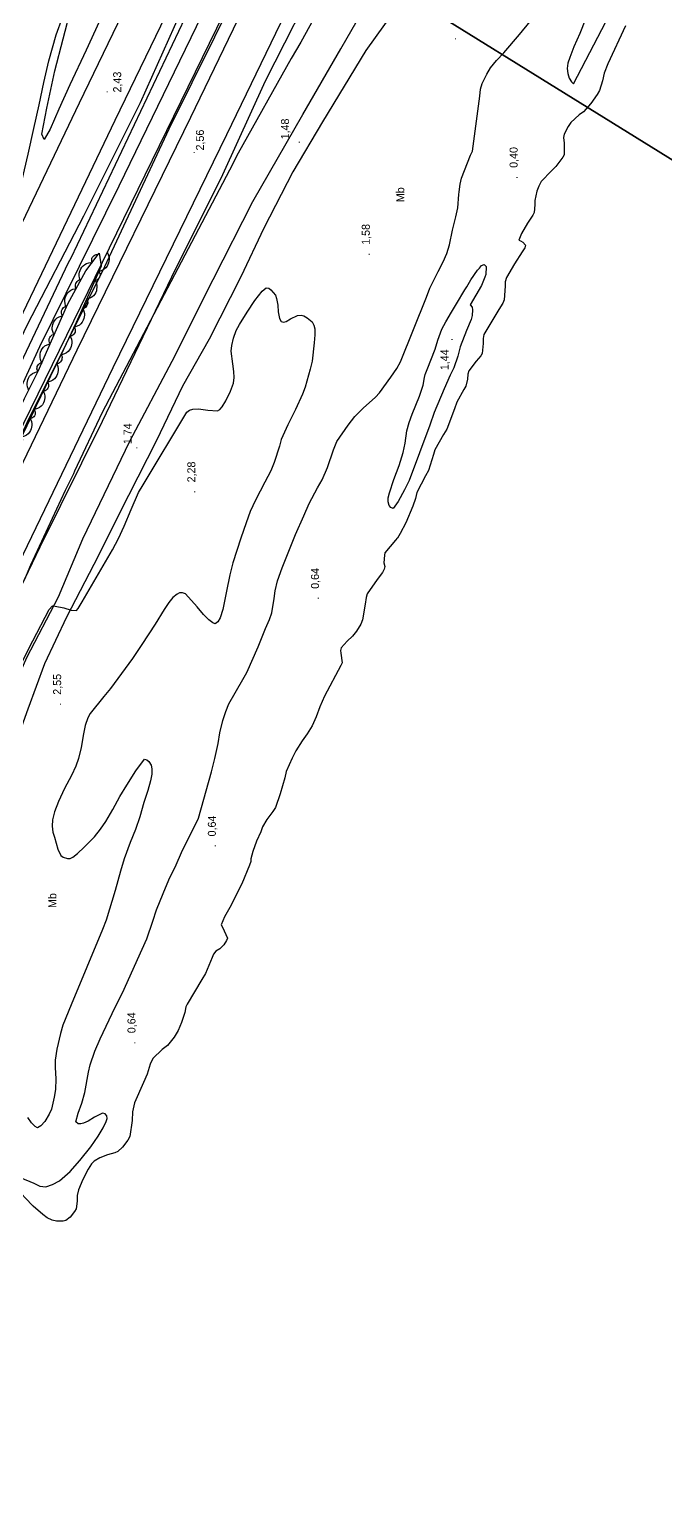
# Model space of a CAD drawing. Extents: x 730854 to 731444, y 4378581 to 4379608.
# Drawn here: x 731076.4 to 731195.7, y 4378956 to 4379229.4 of the extents above; entities that cross this region are included whole.
import ezdxf

# ---------------------------------------------------------------- set-up
doc = ezdxf.new("R2010")
doc.units = 0
doc.linetypes.add('DASHED', pattern=[0])
doc.linetypes.add('HIDDEN', pattern=[0])
doc.layers.get('0').update_dxf_attribs({"linetype": 'CONTINUOUS'})
for name, color, linetype in [('11', 7, 'CONTINUOUS'), ('14', 7, 'CONTINUOUS'), ('24', 7, 'CONTINUOUS'), ('25', 7, 'CONTINUOUS'), ('36', 7, 'CONTINUOUS'), ('44', 7, 'CONTINUOUS'), ('48', 7, 'CONTINUOUS'), ('53', 7, 'CONTINUOUS'), ('8', 7, 'CONTINUOUS'), ('9', 7, 'CONTINUOUS'), ('PATTERN_CLASS', 7, 'CONTINUOUS')]:
    doc.layers.add(name, color=color, linetype=linetype)

msp = doc.modelspace()

# ---------------------------------------------------------------- linework, layer by layer
at = {"layer": '11', "color": 0, "linetype": 'CONTINUOUS'}
msp.add_lwpolyline([(731071.66, 4379185.94), (731072.13, 4379187.98), (731073.07, 4379192.23), (731074.06, 4379196.66), (731075.08, 4379201.17), (731076.2, 4379205.96), (731077.3, 4379210.78), (731078.26, 4379215.23), (731079.14, 4379219.38), (731080.08, 4379223.48), (731081.5, 4379228.33), (731083.84, 4379234.83)], dxfattribs=at)
at = {"layer": '14', "color": 0, "linetype": 'CONTINUOUS'}
for points in [[(731158.93, 4379366.96), (731117.23, 4379280.61), (731085.81, 4379215.52), (731071.66, 4379185.94)], [(731165.68, 4379363.71), (731123.98, 4379277.35), (731092.5, 4379212.29), (731060.73, 4379146.06), (731028.61, 4379079.71), (731004.18, 4379029.44), (730980.14, 4378980.16), (730956.62, 4378931.48), (730940.35, 4378897.28)], [(731161.49, 4379326.58), (731130.56, 4379262.41), (731106.65, 4379212.84), (731085.35, 4379169.19), (731057.22, 4379110.87), (731022.79, 4379039.71), (730991.97, 4378976.23), (730961.91, 4378912.55)], [(731168.25, 4379323.32), (731137.32, 4379259.15), (731113.4, 4379209.57), (731092.1, 4379165.92), (731063.97, 4379107.61), (731029.54, 4379036.44), (730998.73, 4378973), (730968.69, 4378909.35)]]:
    msp.add_lwpolyline(points, dxfattribs=at)
at = {"layer": '24', "color": 0, "linetype": 'CONTINUOUS'}
for points in [[(731188.16, 4379230), (731184.85, 4379222.91), (731184.2, 4379221.11), (731183.88, 4379219.67), (731183.31, 4379217.89), (731182.84, 4379217.12), (731181.65, 4379215.48), (731180.31, 4379213.91), (731179.51, 4379213.3), (731177.93, 4379211.9), (731177.43, 4379211.16), (731176.66, 4379209.69), (731176.58, 4379209.06), (731176.66, 4379208.03), (731176.68, 4379205.82), (731176.41, 4379205.39), (731175.13, 4379203.63), (731174.3, 4379202.83), (731172.39, 4379200.82), (731171.9, 4379199.98), (731171.57, 4379199.02), (731171.15, 4379197.26), (731171.19, 4379196.48), (731171.07, 4379195.03), (731170.8, 4379194.53), (731169.8, 4379193.03), (731168.67, 4379191.07), (731168.19, 4379189.84), (731168.48, 4379189.73), (731168.5, 4379189.73), (731168.93, 4379189.46), (731169.42, 4379188.91), (731169.28, 4379188.42), (731168.83, 4379187.66), (731167.38, 4379185.42), (731165.84, 4379182.86), (731165.61, 4379182.04), (731165.6, 4379181.19), (731165.44, 4379178.62), (731165.17, 4379178.01), (731164.44, 4379176.83), (731161.64, 4379172.12), (731161.49, 4379171.42), (731161.49, 4379170.44), (731161.32, 4379168.6), (731161.05, 4379168.17)], [(731161.05, 4379168.17), (731160.2, 4379167.17), (731158.82, 4379165.35), (731158.62, 4379164.71), (731158.55, 4379163.77), (731158.26, 4379162.46), (731157.89, 4379161.86), (731156.59, 4379159.48), (731156.12, 4379158.19), (731154.66, 4379154.42), (731154.05, 4379153.41), (731152.46, 4379150.56), (731152.21, 4379149.67), (731151.26, 4379146.66), (731150.7, 4379145.66), (731149.07, 4379142.56), (731148.84, 4379141.4), (731148.3, 4379140), (731146.98, 4379136.84), (731145.97, 4379134.85), (731145.43, 4379133.96), (731145.41, 4379133.94), (731145.07, 4379133.57), (731143.08, 4379131.25), (731142.98, 4379130.76), (731142.89, 4379129.34), (731143.07, 4379128.66), (731142.97, 4379128.15), (731142.62, 4379127.55), (731141.65, 4379126.25), (731139.74, 4379123.54), (731139.54, 4379122.86), (731139.38, 4379121.62), (731138.89, 4379118.65), (731138.54, 4379117.85), (731137.76, 4379116.52), (731136.98, 4379115.58), (731135.99, 4379114.69), (731134.87, 4379113.44), (731134.74, 4379112.94), (731134.85, 4379112.42), (731135.07, 4379110.57), (731134.82, 4379110.12), (731131.74, 4379104.34), (731130.87, 4379102.38), (731130.2, 4379100.46), (731129.43, 4379098.78), (731128.54, 4379097.27), (731127.56, 4379095.96), (731126.37, 4379094.12), (731125.68, 4379092.71), (731124.59, 4379090.23), (731124.3, 4379089.06), (731123.45, 4379086.06), (731122.59, 4379083.51), (731122.1, 4379082.73), (731120.98, 4379081.26), (731120.13, 4379079.85), (731119.81, 4379078.91), (731119.04, 4379077.15), (731118.36, 4379075.21), (731117.93, 4379073.89), (731117.98, 4379073.83), (731117.96, 4379073.33), (731117.71, 4379072.67), (731116.28, 4379069.15), (731115.51, 4379067.71), (731114.26, 4379065.16), (731113.04, 4379062.98), (731112.4, 4379061.48), (731112.64, 4379061.04), (731113.58, 4379059.01), (731113.41, 4379058.53), (731112.9, 4379057.75), (731112.14, 4379056.96), (731111.41, 4379056.53), (731110.97, 4379056), (731110.72, 4379055.35), (731109.47, 4379052.37), (731108.78, 4379051.21), (731106.02, 4379046.61), (731106, 4379046.59), (731105.8, 4379046.12), (731105.57, 4379045.05), (731104.99, 4379043.15), (731104.35, 4379041.69), (731103.58, 4379040.41), (731102.34, 4379038.89), (731101.36, 4379038.12), (731099.6, 4379036.42), (731099.11, 4379035.37), (731098.55, 4379033.48), (731097.83, 4379031.96), (731096.14, 4379028.15), (731095.78, 4379026.46), (731095.72, 4379024.82), (731095.31, 4379021.81), (731094.91, 4379021.14), (731093.89, 4379019.78), (731093.04, 4379018.98), (731092.45, 4379018.73)], [(731092.45, 4379018.73), (731091.11, 4379018.4), (731089.65, 4379017.84), (731088.57, 4379017.21), (731088.09, 4379016.67), (731087.5, 4379015.69), (731086.48, 4379013.73), (731085.67, 4379011.82), (731085.44, 4379010.73), (731085.43, 4379009.69), (731085.23, 4379008.26), (731084.93, 4379007.75), (731084.07, 4379006.67), (731083.31, 4379006.06), (731082.81, 4379005.96), (731081.53, 4379005.94), (731080.71, 4379006.14), (731079.78, 4379006.58), (731079, 4379007.17), (731077.14, 4379008.78), (731076.91, 4379009.01)], [(731076.91, 4379009.01), (731073.83, 4379012.27), (731073.82, 4379012.27), (731072.42, 4379013.36)]]:
    msp.add_lwpolyline(points, dxfattribs=at)
at = {"layer": '25', "color": 0, "linetype": 'HIDDEN'}
msp.add_lwpolyline([(730952.85, 4378908.13), (730964.58, 4378933.85), (730981.43, 4378969.25), (730995.44, 4378997.31), (731017.73, 4379042.92), (731028.85, 4379067.8), (731039.36, 4379088.59), (731052.05, 4379113.94), (731064.09, 4379138.82), (731078.41, 4379169.88), (731093.27, 4379200.04), (731110.92, 4379236.38), (731132.75, 4379280.9), (731141.61, 4379300.67), (731156.14, 4379329.29)], dxfattribs=at)
at = {"layer": '44', "color": 0, "linetype": 'CONTINUOUS'}
for points in [[(731158.56, 4379326.09), (731158.64, 4379326), (731158.39, 4379325.56), (731157.21, 4379323.21), (731154.36, 4379317.31), (731005.65, 4379012.9), (731005.73, 4379012.82), (731005.7, 4379012.31), (731005.43, 4379011.62), (731004.48, 4379009.59), (730963.69, 4378925.61)], [(731180.69, 4379231.23), (731179.61, 4379228.55), (731178.51, 4379226.1), (731177.71, 4379224.07), (731177.37, 4379223), (731177.25, 4379222.04), (731177.35, 4379221.05), (731177.64, 4379220.17), (731178.07, 4379219.5), (731178.45, 4379219.16), (731189.83, 4379241.13)], [(731133.41, 4379238.04), (731127.31, 4379226.96), (731125.53, 4379223.91), (731115.6, 4379206.13), (731113.93, 4379202.98), (731090.1, 4379157.53), (731084.92, 4379146.51), (731084.7, 4379146.03), (731083.18, 4379142.91), (731076.68, 4379128.94), (731075.53, 4379126.21)], [(730973.5, 4378955.39), (730974.76, 4378958), (730975.5, 4378959.75), (730998.99, 4379007.86), (730999.34, 4379008.59), (731001.04, 4379012.31), (731001.33, 4379012.92), (731014.7, 4379041.35), (731015.04, 4379041.98), (731016.56, 4379045.03), (731019.1, 4379050.34), (731019.76, 4379051.8), (731038.36, 4379089.73), (731038.91, 4379090.85), (731039.49, 4379092.06), (731062.98, 4379141.34), (731063.34, 4379142.19), (731065.12, 4379146.33), (731083.81, 4379185.67), (731084.29, 4379186.53), (731105.67, 4379231.48)], [(731163.98, 4379223.5), (731165.39, 4379224.92), (731168.28, 4379228.37), (731170.29, 4379230.85)], [(731074.76, 4379014.13), (731077.27, 4379013.07), (731078.42, 4379012.51), (731079.55, 4379012.37), (731080.8, 4379012.79), (731082.09, 4379013.52), (731084.07, 4379015.23), (731085.94, 4379017.3), (731087.98, 4379019.9), (731089.35, 4379021.87), (731090.29, 4379023.41), (731090.86, 4379024.59), (731091.04, 4379025.17), (731090.99, 4379025.67), (731090.64, 4379026.04), (731090.15, 4379026.16), (731088.63, 4379025.41), (731087.47, 4379024.67), (731086.57, 4379024.28), (731086.07, 4379024.17), (731085.57, 4379024.21), (731085.18, 4379024.53), (731085.61, 4379026.21), (731086.27, 4379028.03), (731086.82, 4379030.06), (731087.55, 4379033.87), (731087.84, 4379035.25), (731088.75, 4379037.8), (731089.7, 4379040.11), (731092.54, 4379046.05), (731093.89, 4379048.75), (731097.62, 4379056.92), (731098.45, 4379058.84), (731099.61, 4379062.16), (731100.29, 4379064.28), (731101.51, 4379067.37), (731102.61, 4379069.94), (731103.94, 4379072.73), (731104.95, 4379075.06), (731106.58, 4379078.33), (731107.54, 4379080.16), (731108.12, 4379081.5), (731110.59, 4379090.19), (731111.24, 4379092.65), (731111.83, 4379095.46), (731112.16, 4379097.46), (731112.74, 4379099.81), (731113.26, 4379101.5), (731113.84, 4379102.89), (731116.46, 4379107.48), (731117.22, 4379108.77), (731119.33, 4379113.63), (731120.73, 4379117.03), (731121.46, 4379118.71), (731121.87, 4379119.96), (731122.32, 4379122.63), (731122.5, 4379124.1), (731122.98, 4379126), (731123.82, 4379128.44), (731126.35, 4379134.66), (731127.86, 4379138.17), (731128.92, 4379140.5), (731130.44, 4379143.38), (731131.31, 4379144.9), (731132.34, 4379147.21), (731133.47, 4379150.56), (731134.07, 4379152.09), (731136.2, 4379155.15), (731137.43, 4379156.76), (731138.99, 4379158.36), (731141.29, 4379160.42), (731142.1, 4379161.21), (731144.21, 4379164.16), (731145.3, 4379165.75), (731146.01, 4379167), (731150.86, 4379179.17), (731151.48, 4379180.82), (731153.05, 4379183.96), (731154, 4379185.75), (731154.68, 4379187.31), (731155.2, 4379188.94), (731155.77, 4379191.69), (731156.4, 4379194.19), (731156.73, 4379195.87), (731156.96, 4379198.42), (731156.98, 4379198.92), (731156.98, 4379198.92), (731157.19, 4379200.3), (731157.44, 4379201.46), (731159.14, 4379205.75), (731159.47, 4379206.54), (731160.87, 4379216.84), (731161.02, 4379218.11), (731161.33, 4379219.21), (731162.19, 4379220.96), (731162.9, 4379222.16), (731163.98, 4379223.5)], [(731159.07, 4379177.69), (731159.09, 4379177.69), (731159.41, 4379177.3), (731159.49, 4379176.8), (731159.46, 4379175.69), (731159.22, 4379174.96), (731158.38, 4379172.92), (731157.21, 4379169.83), (731156.73, 4379168.09), (731155.98, 4379165.9), (731155.32, 4379164.55), (731154.17, 4379161.94), (731152.31, 4379157.5), (731151.48, 4379155.16), (731147.6, 4379144.81), (731146.75, 4379143.02), (731145.56, 4379140.83), (731144.66, 4379139.55), (731144.18, 4379139.69), (731143.89, 4379140.12), (731143.69, 4379140.8), (731143.72, 4379141.51), (731143.97, 4379142.44), (731144.78, 4379144.96), (731145.76, 4379147.61), (731146.5, 4379150.01), (731146.86, 4379151.76), (731147.2, 4379154.11), (731147.61, 4379155.67), (731148.19, 4379157.19), (731149.55, 4379160.56), (731150.24, 4379162.66), (731150.51, 4379164.08), (731150.64, 4379164.66), (731150.65, 4379164.67), (731151.02, 4379165.56), (731152.52, 4379169.37), (731153.02, 4379171.1), (731153.77, 4379173.16), (731154.47, 4379174.55), (731155.55, 4379176.35), (731156.5, 4379177.9), (731158.08, 4379180.54), (731158.41, 4379181.1), (731159.19, 4379182.38), (731160.46, 4379184.21), (731160.78, 4379184.61), (731161.2, 4379185.1), (731161.71, 4379185.27), (731162.03, 4379184.88), (731162.06, 4379184.84), (731162, 4379183.37), (731161.83, 4379182.89), (731161.21, 4379181.35), (731159.07, 4379177.69)], [(731074.49, 4379109.55), (731077.08, 4379114.75), (731080.19, 4379120.57), (731080.78, 4379121.28), (731081.29, 4379121.23), (731082.93, 4379120.92), (731084.31, 4379120.48), (731085.27, 4379120.39), (731085.59, 4379120.79), (731086.36, 4379122.05), (731092.06, 4379131.76), (731093.15, 4379133.89), (731094.19, 4379136.21), (731095.51, 4379139.37), (731096.92, 4379142.53), (731097.76, 4379143.98), (731105.96, 4379157.56), (731106.47, 4379157.94), (731107.09, 4379158.13), (731108.08, 4379158.19), (731108.58, 4379158.17), (731109.87, 4379157.96), (731111.71, 4379157.82), (731112.14, 4379158.08), (731112.57, 4379158.6), (731113.26, 4379159.73), (731114.15, 4379161.52), (731114.69, 4379163.02), (731114.84, 4379164.07), (731114.8, 4379165.23), (731114.56, 4379166.64), (731114.3, 4379169.01), (731114.39, 4379170.08), (731114.7, 4379171.48), (731115.21, 4379172.89), (731115.83, 4379174.02), (731117.25, 4379176.36), (731118.72, 4379178.54), (731120.07, 4379180.27), (731120.81, 4379180.87), (731121.31, 4379180.85)], [(731121.31, 4379180.85), (731121.7, 4379180.52), (731122.55, 4379179.53), (731122.77, 4379178.92), (731123.02, 4379177.66), (731123.06, 4379176.42), (731123.3, 4379175.13), (731123.64, 4379174.59), (731124.12, 4379174.44), (731124.6, 4379174.61), (731125.36, 4379175.09), (731126.69, 4379175.69), (731127.38, 4379175.77), (731127.87, 4379175.65), (731128.54, 4379175.26), (731129.42, 4379174.51), (731129.77, 4379173.92), (731129.93, 4379173.19), (731129.96, 4379172.11), (731129.82, 4379170.58), (731129.42, 4379167.14), (731129.06, 4379165.65), (731128.16, 4379162.26), (731127.62, 4379160.96), (731126.31, 4379158.1), (731124.89, 4379155.21), (731123.65, 4379152.46), (731123.3, 4379151.19), (731122.35, 4379148.13), (731121.68, 4379146.59), (731120.59, 4379144.44), (731118.82, 4379141.1), (731117.85, 4379138.96), (731117.06, 4379136.86), (731116.07, 4379133.94), (731114.61, 4379129.35), (731114.05, 4379127.12), (731113.38, 4379124.04), (731112.71, 4379120.59), (731112.23, 4379119.05), (731111.76, 4379118.26), (731111.3, 4379117.92), (731110.84, 4379118.13), (731110.09, 4379118.69), (731109.07, 4379119.69), (731107.89, 4379121.08), (731105.69, 4379123.53), (731105.18, 4379123.73), (731104.6, 4379123.73), (731104.13, 4379123.48), (731103.36, 4379122.83), (731102.58, 4379121.91), (731101.72, 4379120.61), (731100.02, 4379117.87), (731097.53, 4379114.01), (731095.76, 4379111.44), (731091.68, 4379105.77), (731090.4, 4379104.26), (731087.84, 4379101.13), (731087.43, 4379100.28), (731086.94, 4379098.84), (731086.6, 4379097.28), (731086.18, 4379094.73), (731085.68, 4379092.66), (731085.15, 4379091.23), (731084.32, 4379089.48), (731083.03, 4379087.02), (731081.91, 4379084.61), (731081.18, 4379082.66), (731080.81, 4379081.14), (731080.74, 4379080), (731080.87, 4379078.84), (731081.19, 4379077.9), (731081.8, 4379075.67), (731082.33, 4379074.46), (731082.76, 4379074.19), (731083.6, 4379073.94), (731084.12, 4379073.94), (731084.58, 4379074.17), (731085.46, 4379074.85), (731086.74, 4379076.04), (731088.63, 4379077.96), (731089.78, 4379079.39), (731090.76, 4379080.87), (731092.1, 4379083.13), (731093.39, 4379085.54), (731094.7, 4379087.69), (731096.43, 4379090.36), (731098, 4379092.55), (731098.49, 4379092.42), (731098.86, 4379092.09), (731099.27, 4379091.41), (731099.4, 4379090.75), (731099.38, 4379089.76), (731099.16, 4379088.51), (731098.67, 4379086.67), (731097.93, 4379084.42), (731097.16, 4379081.73), (731096.34, 4379079.37), (731095.35, 4379076.9), (731094.22, 4379073.83)], [(731094.22, 4379073.83), (731093.54, 4379071.56), (731092.52, 4379067.91), (731090.87, 4379062.38), (731090.17, 4379060.62), (731084.27, 4379046.51), (731082.74, 4379042.66), (731082.32, 4379041.12), (731081.62, 4379038.16), (731081.29, 4379036.1), (731081.27, 4379034.76), (731081.39, 4379032.62), (731081.34, 4379030.61), (731081.11, 4379029.21), (731080.59, 4379026.94), (731080.16, 4379026.02), (731079.33, 4379024.65), (731078.59, 4379023.82), (731077.96, 4379023.44), (731077.52, 4379023.71), (731076.87, 4379024.38), (731076.14, 4379025.4)]]:
    msp.add_lwpolyline(points, dxfattribs=at)
at = {"layer": '53', "color": 0, "linetype": 'CONTINUOUS'}
for points in [[(731085.94, 4379182.54), (731085.85, 4379182.76), (731085.81, 4379183.12), (731085.79, 4379183.54), (731085.86, 4379183.85), (731085.97, 4379184.16), (731086.09, 4379184.45), (731086.29, 4379184.75), (731086.54, 4379185.02), (731086.84, 4379185.27), (731087.18, 4379185.45), (731087.6, 4379185.58), (731087.96, 4379185.62), (731088.21, 4379185.6), (731088.15, 4379185.87), (731088.13, 4379186.16), (731088.18, 4379186.37), (731088.25, 4379186.56), (731088.41, 4379186.77), (731088.57, 4379186.93), (731088.78, 4379187.07), (731088.98, 4379187.16), (731089.18, 4379187.15), (731089.34, 4379187.14)], [(731091.05, 4379187.5), (731091.18, 4379187.31), (731091.3, 4379186.96), (731091.41, 4379186.55), (731091.41, 4379186.23), (731091.37, 4379185.91), (731091.31, 4379185.6), (731091.19, 4379185.27), (731091.01, 4379184.95), (731090.77, 4379184.64), (731090.47, 4379184.38), (731090.1, 4379184.17), (731089.75, 4379184.05), (731089.5, 4379184.01), (731089.62, 4379183.77), (731089.71, 4379183.49), (731089.7, 4379183.27), (731089.67, 4379183.06), (731089.57, 4379182.83), (731089.44, 4379182.64), (731089.27, 4379182.45), (731089.1, 4379182.32), (731088.9, 4379182.29), (731088.74, 4379182.26)], [(731083.37, 4379177.41), (731083.25, 4379177.61), (731083.16, 4379177.97), (731083.1, 4379178.38), (731083.12, 4379178.7), (731083.19, 4379179.01), (731083.28, 4379179.32), (731083.43, 4379179.64), (731083.64, 4379179.94), (731083.91, 4379180.23), (731084.22, 4379180.46), (731084.62, 4379180.64), (731084.98, 4379180.72), (731085.23, 4379180.73), (731085.13, 4379180.99), (731085.07, 4379181.28), (731085.1, 4379181.49), (731085.14, 4379181.7), (731085.27, 4379181.92), (731085.41, 4379182.1), (731085.6, 4379182.27), (731085.78, 4379182.38), (731085.99, 4379182.39), (731086.14, 4379182.41)], [(731088.76, 4379182.26), (731088.89, 4379182.07), (731089.01, 4379181.72), (731089.11, 4379181.31), (731089.11, 4379180.99), (731089.06, 4379180.67), (731089.01, 4379180.36), (731088.89, 4379180.03), (731088.7, 4379179.71), (731088.46, 4379179.4), (731088.16, 4379179.15), (731087.78, 4379178.93), (731087.43, 4379178.82), (731087.19, 4379178.78), (731087.31, 4379178.53), (731087.39, 4379178.26), (731087.38, 4379178.04), (731087.35, 4379177.83), (731087.25, 4379177.6), (731087.12, 4379177.41), (731086.95, 4379177.23), (731086.77, 4379177.1), (731086.57, 4379177.07), (731086.42, 4379177.04)], [(731081.11, 4379172.15), (731080.98, 4379172.34), (731080.86, 4379172.69), (731080.75, 4379173.09), (731080.75, 4379173.41), (731080.79, 4379173.73), (731080.84, 4379174.05), (731080.97, 4379174.38), (731081.15, 4379174.7), (731081.39, 4379175.01), (731081.68, 4379175.26), (731082.06, 4379175.48), (731082.41, 4379175.6), (731082.65, 4379175.63), (731082.53, 4379175.88), (731082.45, 4379176.16), (731082.46, 4379176.38), (731082.48, 4379176.58), (731082.59, 4379176.82), (731082.71, 4379177.01), (731082.88, 4379177.19), (731083.06, 4379177.32), (731083.26, 4379177.36), (731083.41, 4379177.39)], [(731086.42, 4379177.04), (731086.55, 4379176.85), (731086.67, 4379176.5), (731086.77, 4379176.09), (731086.77, 4379175.77), (731086.72, 4379175.45), (731086.67, 4379175.14), (731086.55, 4379174.81), (731086.36, 4379174.49), (731086.12, 4379174.18), (731085.82, 4379173.93), (731085.44, 4379173.71), (731085.09, 4379173.6), (731084.85, 4379173.56), (731084.97, 4379173.31), (731085.05, 4379173.04), (731085.04, 4379172.82), (731085.01, 4379172.61), (731084.91, 4379172.38), (731084.78, 4379172.19), (731084.61, 4379172.01), (731084.43, 4379171.88), (731084.23, 4379171.85), (731084.08, 4379171.82)], [(731078.82, 4379166.91), (731078.68, 4379167.1), (731078.56, 4379167.45), (731078.46, 4379167.85), (731078.45, 4379168.17), (731078.49, 4379168.49), (731078.54, 4379168.81), (731078.67, 4379169.14), (731078.85, 4379169.46), (731079.09, 4379169.77), (731079.38, 4379170.02), (731079.76, 4379170.24), (731080.11, 4379170.36), (731080.35, 4379170.4), (731080.23, 4379170.64), (731080.15, 4379170.92), (731080.15, 4379171.14), (731080.18, 4379171.35), (731080.28, 4379171.58), (731080.41, 4379171.77), (731080.58, 4379171.96), (731080.75, 4379172.09), (731080.95, 4379172.12), (731081.11, 4379172.15)], [(731084.12, 4379171.8), (731084.24, 4379171.6), (731084.35, 4379171.25), (731084.43, 4379170.84), (731084.42, 4379170.52), (731084.36, 4379170.2), (731084.3, 4379169.89), (731084.16, 4379169.56), (731083.96, 4379169.25), (731083.71, 4379168.95), (731083.4, 4379168.71), (731083.01, 4379168.52), (731082.66, 4379168.41), (731082.41, 4379168.39), (731082.52, 4379168.14), (731082.59, 4379167.85), (731082.57, 4379167.64), (731082.54, 4379167.43), (731082.42, 4379167.2), (731082.29, 4379167.02), (731082.11, 4379166.84), (731081.93, 4379166.72), (731081.72, 4379166.7), (731081.57, 4379166.68)], [(731076.33, 4379161.76), (731076.2, 4379161.96), (731076.1, 4379162.31), (731076.02, 4379162.73), (731076.03, 4379163.04), (731076.09, 4379163.36), (731076.16, 4379163.67), (731076.3, 4379163.99), (731076.5, 4379164.31), (731076.75, 4379164.6), (731077.06, 4379164.84), (731077.45, 4379165.04), (731077.81, 4379165.14), (731078.05, 4379165.16), (731077.95, 4379165.41), (731077.88, 4379165.7), (731077.9, 4379165.91), (731077.93, 4379166.12), (731078.05, 4379166.35), (731078.19, 4379166.53), (731078.37, 4379166.7), (731078.55, 4379166.82), (731078.75, 4379166.84), (731078.91, 4379166.87)], [(731081.54, 4379166.69), (731081.67, 4379166.5), (731081.78, 4379166.14), (731081.87, 4379165.73), (731081.86, 4379165.42), (731081.8, 4379165.1), (731081.74, 4379164.78), (731081.61, 4379164.46), (731081.41, 4379164.14), (731081.16, 4379163.84), (731080.86, 4379163.6), (731080.47, 4379163.4), (731080.12, 4379163.29), (731079.87, 4379163.26), (731079.98, 4379163.01), (731080.06, 4379162.73), (731080.04, 4379162.51), (731080.01, 4379162.31), (731079.9, 4379162.07), (731079.77, 4379161.89), (731079.59, 4379161.71), (731079.41, 4379161.59), (731079.21, 4379161.56), (731079.05, 4379161.54)], [(731079.05, 4379161.54), (731079.18, 4379161.34), (731079.29, 4379160.99), (731079.38, 4379160.58), (731079.37, 4379160.27), (731079.31, 4379159.95), (731079.25, 4379159.63), (731079.12, 4379159.31), (731078.92, 4379158.99), (731078.67, 4379158.69), (731078.37, 4379158.45), (731077.98, 4379158.25), (731077.63, 4379158.14), (731077.38, 4379158.11), (731077.5, 4379157.86), (731077.57, 4379157.58), (731077.56, 4379157.36), (731077.52, 4379157.16), (731077.41, 4379156.92), (731077.28, 4379156.74), (731077.1, 4379156.56), (731076.92, 4379156.44), (731076.72, 4379156.41), (731076.56, 4379156.39)], [(731076.6, 4379156.37), (731076.73, 4379156.18), (731076.84, 4379155.83), (731076.93, 4379155.42), (731076.92, 4379155.1), (731076.87, 4379154.78), (731076.81, 4379154.47), (731076.68, 4379154.14), (731076.48, 4379153.82), (731076.24, 4379153.52), (731075.93, 4379153.28), (731075.55, 4379153.07), (731075.19, 4379152.97), (731074.95, 4379152.94), (731075.06, 4379152.69), (731075.14, 4379152.41), (731075.12, 4379152.19), (731075.09, 4379151.98), (731074.98, 4379151.75), (731074.85, 4379151.57), (731074.67, 4379151.39), (731074.49, 4379151.26), (731074.29, 4379151.24), (731074.13, 4379151.21)]]:
    msp.add_lwpolyline(points, dxfattribs=at)
at = {"layer": '8', "color": 0, "linetype": 'DASHED'}
msp.add_lwpolyline([(730995.04, 4378942.8), (731013.84, 4378981.67), (731030.1, 4379017.82), (731036.6, 4379031.13), (731041.78, 4379041.27), (731048.5, 4379052.42), (731053.18, 4379060.11), (731056.89, 4379066.67), (731060.35, 4379074.13), (731064.5, 4379082.96), (731068.27, 4379091.98), (731071.52, 4379101.44), (731075.98, 4379111.6), (731081.91, 4379122.96), (731086.49, 4379133.82), (731095.26, 4379152.15), (731103.2, 4379167.17), (731110.91, 4379182.44), (731118.35, 4379197.09), (731127.7, 4379213.42), (731134.85, 4379225.67), (731140.71, 4379235.92)], dxfattribs=at)
at = {"layer": '8', "color": 0, "linetype": 'CONTINUOUS'}
msp.add_lwpolyline([(731146.53, 4379235.17), (731139.5, 4379225.37), (731131.36, 4379212.03), (731125.83, 4379202.64), (731120.4, 4379192.09), (731116.08, 4379182.96), (731110.13, 4379171.27), (731105.18, 4379162.44), (731100.26, 4379152.26), (731095.01, 4379141.98), (731088.55, 4379129.04), (731083.44, 4379119.16), (731079.29, 4379110.41), (731076.17, 4379101.92), (731072.46, 4379091.62), (731070.23, 4379085.33), (731065.63, 4379074.94), (731060.5, 4379064.04), (731054.65, 4379054.16), (731048.34, 4379044.75), (731040.33, 4379031.23), (731033.84, 4379017.64), (731020.03, 4378985), (731003.31, 4378950.75)], dxfattribs=at)
at = {"layer": '9', "color": 0, "linetype": 'HIDDEN'}
for points in [[(730970.87, 4378955), (730979.7, 4378972.94), (730988.45, 4378991.05), (730997.4, 4379010.21), (731006.5, 4379028.28), (731015.94, 4379048.46), (731025.15, 4379067.59), (731032.89, 4379083.94), (731041, 4379100.83), (731047.7, 4379114.56), (731056.48, 4379133.16), (731066.01, 4379152.92), (731076.12, 4379174.03), (731086.69, 4379194.38), (731097.27, 4379215.67), (731105.76, 4379234.62), (731114.97, 4379254.33), (731125.14, 4379274.67), (731137.51, 4379301.21), (731145.65, 4379317.46), (731155.3, 4379338.09), (731165.92, 4379359.84)], [(731159.3, 4379326.61), (731149.88, 4379307.53), (731137.83, 4379282.67), (731126.16, 4379258.63), (731115.43, 4379236.66), (731102.61, 4379210.66), (731090.54, 4379184.86), (731075.99, 4379155.6), (731065.69, 4379133.15), (731054.78, 4379110.29), (731042.97, 4379086.46), (731026.72, 4379051.6), (731016.66, 4379031.94), (731000.8, 4378999.11), (730985.4, 4378967.01), (730971.29, 4378937.61), (730959.37, 4378911.75)], [(730972.31, 4378910.48), (730984.74, 4378937.48), (730996.5, 4378962.29), (731008.83, 4378988.75), (731022.35, 4379016.27), (731031.14, 4379034.42), (731043.76, 4379059.78), (731056.04, 4379084.76), (731066.72, 4379107.96), (731078.5, 4379132.35), (731090.15, 4379155.89), (731103.15, 4379182.96), (731112.69, 4379202.13), (731120.68, 4379219.71), (731131.54, 4379240.98), (731144.01, 4379266.48), (731152.53, 4379284.59), (731162.71, 4379306.28), (731169.95, 4379320.19)], [(731090.89, 4379233.78), (731087.08, 4379225.42), (731084.02, 4379218.96), (731081.98, 4379214.36), (731080.33, 4379210.64), (731079.23, 4379208.73), (731078.79, 4379209.69), (731079.7, 4379214.56), (731081.22, 4379221.55), (731084.32, 4379233.59)]]:
    msp.add_lwpolyline(points, dxfattribs=at)
at = {"layer": 'PATTERN_CLASS', "color": 0, "linetype": 'CONTINUOUS'}
msp.add_lwpolyline([(731070.23, 4379145.94), (731070.1, 4379146.03), (731070.7, 4379149.28), (731072.61, 4379153.94), (731075.52, 4379160.17), (731078.1, 4379165.27), (731080.58, 4379170.94), (731083.64, 4379177.9), (731087.06, 4379184.06), (731089.52, 4379187.39), (731089.93, 4379184.96), (731087.86, 4379180.26), (731085.22, 4379174.37), (731082.88, 4379169.31), (731080.39, 4379164.31), (731077.65, 4379158.64), (731075.95, 4379155.01), (731073.96, 4379150.85), (731072.32, 4379147.57), (731070.23, 4379145.94)], dxfattribs=at)

# ---------------------------------------------------------------- texts
at = {"layer": '36', "color": 0, "linetype": 'CONTINUOUS'}
for p in [(731146.7, 4379196.96), (731081.51, 4379064.64)]:
    msp.add_text('Mb', height=1.5, rotation=90, dxfattribs=at).set_placement(p)
at = {"layer": '48', "color": 0, "linetype": 'CONTINUOUS'}
for s, p in [('.', (731156.43, 4379227.27)), (' 2,43', (731093.66, 4379216.96)), ('.', (731091.15, 4379217.34)), (' 1,48', (731125.12, 4379208.16)), (' 2,56', (731109.17, 4379206.09)), ('.', (731127.16, 4379207.91)), (' 0,40', (731167.95, 4379202.83)), ('.', (731107.45, 4379206)), ('.', (731167.95, 4379201.33)), (' 1,58', (731140.25, 4379188.4)), ('.', (731140.25, 4379186.9)), (' 1,44', (731155, 4379164.91)), ('.', (731155.79, 4379170.92)), (' 1,74', (731095.61, 4379151.03)), ('.', (731096.71, 4379150.62)), (' 2,28', (731107.56, 4379143.86)), ('.', (731107.56, 4379142.36)), (' 0,64', (731130.73, 4379123.92)), ('.', (731130.73, 4379122.42)), (' 2,55', (731082.41, 4379104.06)), ('.', (731082.41, 4379102.56)), (' 0,64', (731111.4, 4379077.5)), ('.', (731111.4, 4379076)), (' 0,64', (731096.34, 4379040.61)), ('.', (731096.34, 4379039.11))]:
    msp.add_text(s, height=1.5, rotation=90, dxfattribs=at).set_placement(p)

# ---------------------------------------------------------------- meshes
at = {"color": 0, "linetype": 'CONTINUOUS'}
mesh = msp.add_polyface(dxfattribs=at)
corners = [(730854.5, 4378581), (730854.5, 4378581), (730854.5, 4378771.96), (731162.5, 4378581), (730854.5, 4378946.49), (731444, 4378581), (730854.5, 4379607.5), (731444, 4379242.01), (731444, 4379607.5)]
mesh.append_faces([[corners[k] for k in face] for face in [(0, 1, 3, 2), (2, 3, 5, 4), (4, 5, 7, 6), (6, 7, 8, 8)]], dxfattribs={"vtx0": -1, "vtx2": -1, "color": 0})
mesh = msp.add_polyface(dxfattribs=at)
corners = [(730864.5, 4378591), (730864.5, 4378591), (730864.5, 4378775.76), (731162.5, 4378591), (730864.5, 4378944.09), (731434, 4378591), (730864.5, 4379411), (731434, 4379057.91), (731162.5, 4379411), (731434, 4379242.67), (731434, 4379411)]
mesh.append_faces([[corners[k] for k in face] for face in [(0, 1, 3, 2), (2, 3, 5, 4), (4, 5, 7, 6), (6, 7, 9, 8), (8, 9, 10, 10)]], dxfattribs={"vtx0": -1, "vtx2": -1, "color": 0})

doc.saveas('drawing.dxf')
